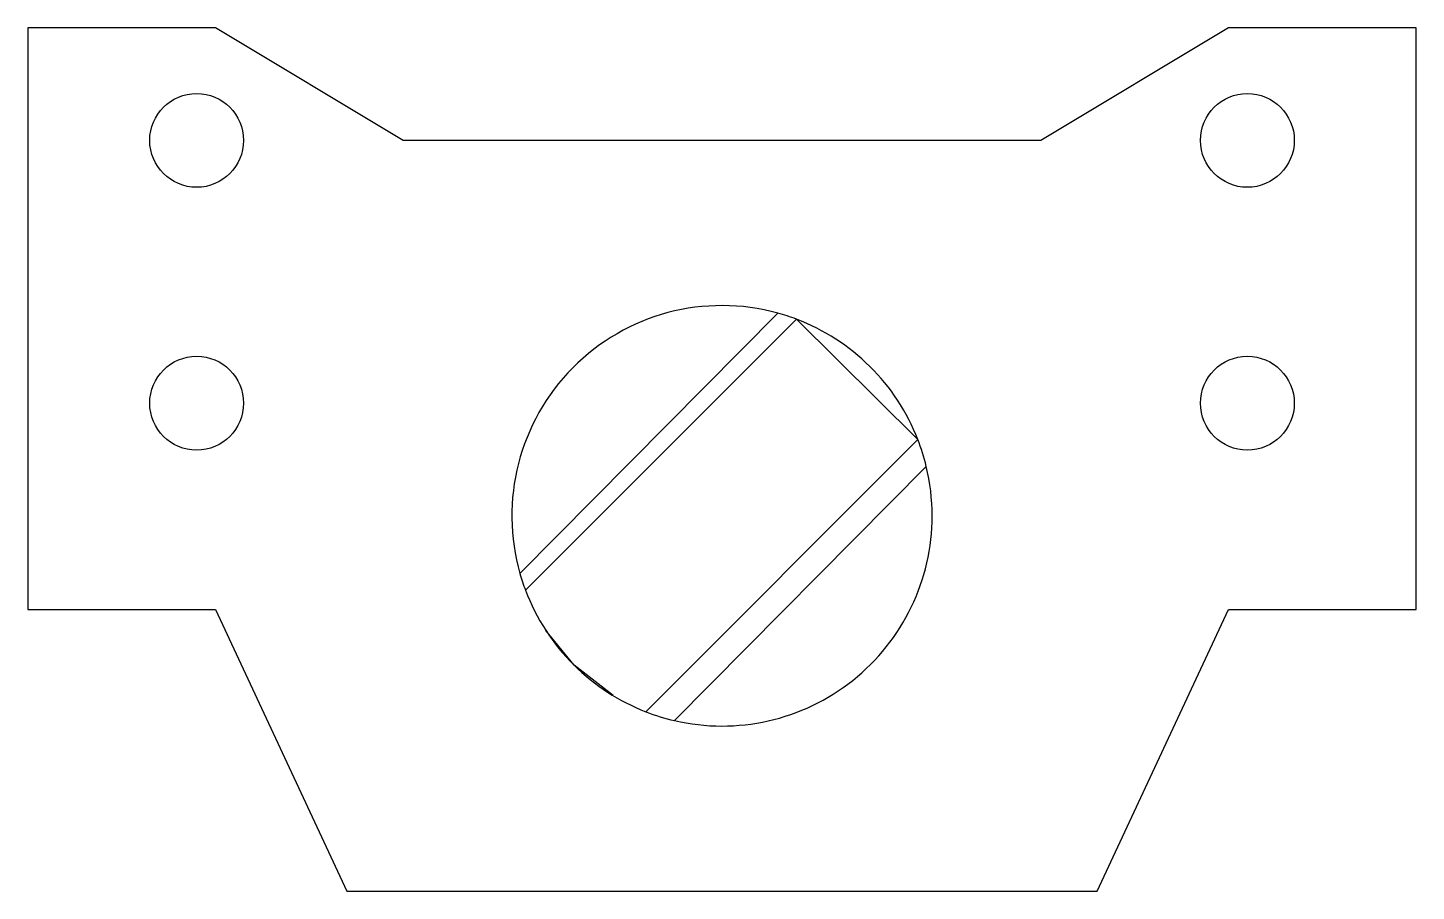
# Model space of a CAD drawing. Extents: x -18.5 to 18.5, y -8.3 to 14.7.
import ezdxf

# ---------------------------------------------------------------- set-up
doc = ezdxf.new("R2010")
doc.units = 0
doc.layers.get('0').update_dxf_attribs({"linetype": 'continuous'})

# ---------------------------------------------------------------- blocks, each defined once
blk = doc.blocks.new('BODY')
at = {"color": 0}
for p, q in [((-18.522, 14.75), (-18.522, -0.75)), ((-13.522, 14.75), (-18.522, 14.75)), ((-8.522, 11.75), (-13.522, 14.75)), ((13.478, 14.75), (8.478, 11.75)), ((18.478, 14.75), (13.478, 14.75)), ((18.478, -0.75), (18.478, 14.75)), ((8.478, 11.75), (-8.522, 11.75)), ((-5.406, 0.209), (1.468, 7.148)), ((-5.26, -0.231), (1.959, 6.988)), ((1.959, 6.988), (5.197, 3.78)), ((5.197, 3.78), (-2.052, -3.469)), ((-1.289, -3.705), (5.421, 3.067)), ((-18.522, -0.75), (-13.522, -0.75)), ((-13.522, -0.75), (-10.022, -8.25)), ((9.978, -8.25), (13.478, -0.75)), ((13.478, -0.75), (18.478, -0.75)), ((-10.022, -8.25), (9.978, -8.25))]:
    blk.add_line(p, q, dxfattribs=at)
for points in [[(-3.964, -2.228), (-4.718, -1.301)], [(-2.923, -3.04), (-3.964, -2.228)]]:
    blk.add_lwpolyline(points, dxfattribs=at)
for centre in [(-14.022, 11.75), (13.978, 11.75), (-14.022, 4.75), (13.978, 4.75)]:
    blk.add_circle(centre, 1.25, dxfattribs=at)
for start, end in [(74.5624, -164.0317), (69.2802, 74.5624), (21.2505, 69.2802), (13.598, 21.2505), (0, 13.598), (-103.0673, 0), (-164.0317, -159.2802), (-159.2802, -134.7347), (-134.7347, -111.2505), (-111.2505, -103.0673)]:
    blk.add_arc((-0.022, 1.75), 5.6, start, end, dxfattribs=at)

msp = doc.modelspace()

# ---------------------------------------------------------------- block references
at = {"color": 0}
msp.add_blockref('BODY', (0, 0), dxfattribs=at)

doc.saveas('drawing.dxf')
